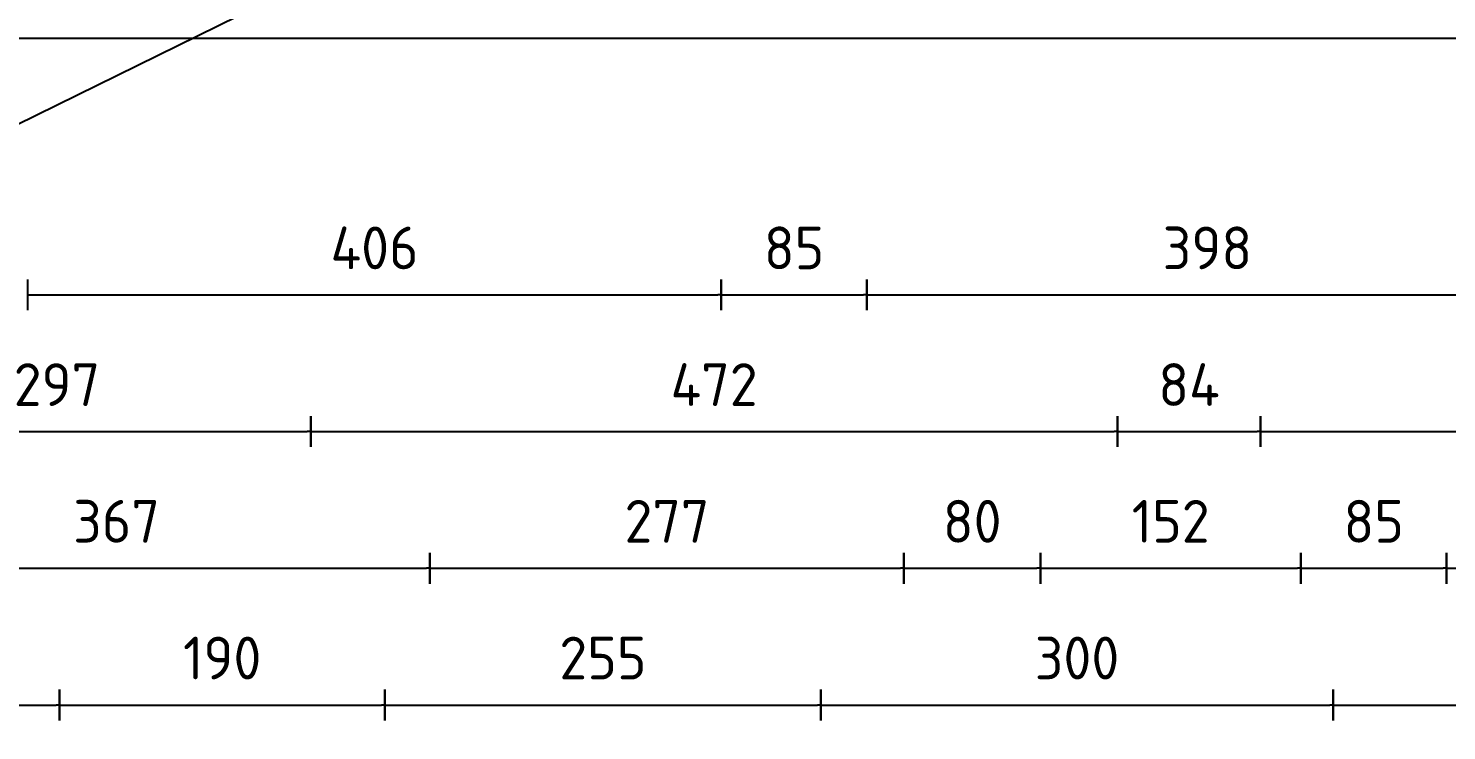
# Model space of a CAD drawing. Extents: x 0 to 420, y 0 to 297.
# Drawn here: x 102.2 to 185.2, y 115.5 to 156.6 of the extents above; entities that cross this region are included whole.
import ezdxf

# ---------------------------------------------------------------- set-up
doc = ezdxf.new("R2010")
doc.units = 0
doc.layers.get('0').update_dxf_attribs({"linetype": 'CONTINUOUS'})
doc.layers.get('DEFPOINTS').update_dxf_attribs({"linetype": 'CONTINUOUS'})
for name, color, linetype in [('L25', 1, 'CONTINUOUS'), ('L35', 3, 'CONTINUOUS'), ('T25', 1, 'CONTINUOUS')]:
    doc.layers.add(name, color=color, linetype=linetype)
doc.styles.add('ISO3098B', font='iso3098b.shx')
doc.dimstyles.new('SIGNSDIM', dxfattribs={"dimtxt": 2.5, "dimasz": 0.2, "dimexe": 1.5, "dimexo": 2, "dimgap": 1.5, "dimtad": 1, "dimdec": 4, "dimlfac": 10, "dimrnd": 1, "dimdsep": 46, "dimlunit": 6, "dimtxsty": 'ISO3098B', "dimblk": 'SGNDIM', "dimcen": 2.5, "dimse2": 1, "dimadec": 0, "dimazin": 0, "dimtfac": 1, "dimtdec": 4, "dimtix": 1, "dimtmove": 0, "dimatfit": 3, "dimldrblk": 'SGNDIM', "dimfxl": 1, "dimtolj": 1, "dimtzin": 0, "dimarcsym": 0})

# ---------------------------------------------------------------- blocks, each defined once
blk = doc.blocks.new('SGNDIM')
for p, q in [((0, 4.5), (0, -4.5)), ((0, 0), (-1, 0))]:
    blk.add_line(p, q)
blk = doc.blocks.new('*D45')
at = {"layer": 'DEFPOINTS', "color": 0, "transparency": 16777216}
for p in [(89.064, 125.927), (104.06, 125.927), (104.06, 117.036)]:
    blk.add_point(p, dxfattribs=at)
at = {"layer": 'T25', "color": 0, "lineweight": -2, "transparency": 16777216}
for p, q in [((89.064, 123.927), (89.064, 115.536)), ((89.264, 117.036), (103.86, 117.036))]:
    blk.add_line(p, q, dxfattribs=at)
at = {"layer": 'T25', "color": 0, "lineweight": -2, "transparency": 16777216, "xscale": 0.2, "yscale": 0.2, "zscale": 0.2, "rotation": 180}
blk.add_blockref('SGNDIM', (89.064, 117.036), dxfattribs=at)
at = {"layer": 'T25', "color": 0, "lineweight": -2, "transparency": 16777216, "xscale": 0.2, "yscale": 0.2, "zscale": 0.2}
blk.add_blockref('SGNDIM', (104.06, 117.036), dxfattribs=at)
at = {"layer": 'T25', "color": 0, "transparency": 16777216, "insert": (96.562, 119.786), "char_height": 2.5, "attachment_point": 5, "style": 'ISO3098B'}
blk.add_mtext('\\A1;150', dxfattribs=at)
blk = doc.blocks.new('*D49')
at = {"layer": 'DEFPOINTS', "color": 0, "transparency": 16777216}
for p in [(104.06, 136.348), (123.1, 136.348), (123.1, 117.036)]:
    blk.add_point(p, dxfattribs=at)
at = {"layer": 'T25', "color": 0, "lineweight": -2, "transparency": 16777216}
blk.add_line((104.26, 117.036), (122.9, 117.036), dxfattribs=at)
at = {"layer": 'T25', "color": 0, "lineweight": -2, "transparency": 16777216, "xscale": 0.2, "yscale": 0.2, "zscale": 0.2, "rotation": 180}
blk.add_blockref('SGNDIM', (104.06, 117.036), dxfattribs=at)
at = {"layer": 'T25', "color": 0, "lineweight": -2, "transparency": 16777216, "xscale": 0.2, "yscale": 0.2, "zscale": 0.2}
blk.add_blockref('SGNDIM', (123.1, 117.036), dxfattribs=at)
at = {"layer": 'T25', "color": 0, "transparency": 16777216, "insert": (113.58, 119.786), "char_height": 2.5, "attachment_point": 5, "style": 'ISO3098B'}
blk.add_mtext('\\A1;190', dxfattribs=at)
blk = doc.blocks.new('*D50')
at = {"layer": 'DEFPOINTS', "color": 0, "transparency": 16777216}
for p in [(148.6, 147.432), (178.569, 147.432), (178.569, 117.036)]:
    blk.add_point(p, dxfattribs=at)
at = {"layer": 'T25', "color": 0, "lineweight": -2, "transparency": 16777216}
blk.add_line((148.8, 117.036), (178.369, 117.036), dxfattribs=at)
at = {"layer": 'T25', "color": 0, "lineweight": -2, "transparency": 16777216, "xscale": 0.2, "yscale": 0.2, "zscale": 0.2, "rotation": 180}
blk.add_blockref('SGNDIM', (148.6, 117.036), dxfattribs=at)
at = {"layer": 'T25', "color": 0, "lineweight": -2, "transparency": 16777216, "xscale": 0.2, "yscale": 0.2, "zscale": 0.2}
blk.add_blockref('SGNDIM', (178.569, 117.036), dxfattribs=at)
at = {"layer": 'T25', "color": 0, "transparency": 16777216, "insert": (163.584, 119.786), "char_height": 2.5, "attachment_point": 5, "style": 'ISO3098B'}
blk.add_mtext('\\A1;300', dxfattribs=at)
blk = doc.blocks.new('*D51')
at = {"layer": 'DEFPOINTS', "color": 0, "transparency": 16777216}
for p in [(178.569, 138.873), (200.098, 138.873), (200.098, 117.036)]:
    blk.add_point(p, dxfattribs=at)
at = {"layer": 'T25', "color": 0, "lineweight": -2, "transparency": 16777216}
blk.add_line((178.769, 117.036), (199.898, 117.036), dxfattribs=at)
at = {"layer": 'T25', "color": 0, "lineweight": -2, "transparency": 16777216, "xscale": 0.2, "yscale": 0.2, "zscale": 0.2, "rotation": 180}
blk.add_blockref('SGNDIM', (178.569, 117.036), dxfattribs=at)
at = {"layer": 'T25', "color": 0, "lineweight": -2, "transparency": 16777216, "xscale": 0.2, "yscale": 0.2, "zscale": 0.2}
blk.add_blockref('SGNDIM', (200.098, 117.036), dxfattribs=at)
at = {"layer": 'T25', "color": 0, "transparency": 16777216, "insert": (189.334, 119.786), "char_height": 2.5, "attachment_point": 5, "style": 'ISO3098B'}
blk.add_mtext('\\A1;215', dxfattribs=at)
blk = doc.blocks.new('*D52')
at = {"layer": 'DEFPOINTS', "color": 0, "transparency": 16777216}
for p in [(123.1, 142.9), (148.6, 142.9), (148.6, 117.036)]:
    blk.add_point(p, dxfattribs=at)
at = {"layer": 'T25', "color": 0, "lineweight": -2, "transparency": 16777216}
blk.add_line((123.3, 117.036), (148.4, 117.036), dxfattribs=at)
at = {"layer": 'T25', "color": 0, "lineweight": -2, "transparency": 16777216, "xscale": 0.2, "yscale": 0.2, "zscale": 0.2, "rotation": 180}
blk.add_blockref('SGNDIM', (123.1, 117.036), dxfattribs=at)
at = {"layer": 'T25', "color": 0, "lineweight": -2, "transparency": 16777216, "xscale": 0.2, "yscale": 0.2, "zscale": 0.2}
blk.add_blockref('SGNDIM', (148.6, 117.036), dxfattribs=at)
at = {"layer": 'T25', "color": 0, "transparency": 16777216, "insert": (135.85, 119.786), "char_height": 2.5, "attachment_point": 5, "style": 'ISO3098B'}
blk.add_mtext('\\A1;255', dxfattribs=at)
blk = doc.blocks.new('*D59')
at = {"layer": 'DEFPOINTS', "color": 0, "transparency": 16777216}
for p in [(185.2, 156.036), (232.398, 156.036), (232.398, 125.036)]:
    blk.add_point(p, dxfattribs=at)
at = {"layer": 'T25', "color": 0, "lineweight": -2, "transparency": 16777216}
blk.add_line((185.4, 125.036), (232.198, 125.036), dxfattribs=at)
at = {"layer": 'T25', "color": 0, "lineweight": -2, "transparency": 16777216, "xscale": 0.2, "yscale": 0.2, "zscale": 0.2, "rotation": 180}
blk.add_blockref('SGNDIM', (185.2, 125.036), dxfattribs=at)
at = {"layer": 'T25', "color": 0, "lineweight": -2, "transparency": 16777216, "xscale": 0.2, "yscale": 0.2, "zscale": 0.2}
blk.add_blockref('SGNDIM', (232.398, 125.036), dxfattribs=at)
at = {"layer": 'T25', "color": 0, "transparency": 16777216, "insert": (208.799, 127.786), "char_height": 2.5, "attachment_point": 5, "style": 'ISO3098B'}
blk.add_mtext('\\A1;472', dxfattribs=at)
blk = doc.blocks.new('*D60')
at = {"layer": 'DEFPOINTS', "color": 0, "transparency": 16777216}
for p in [(176.682, 156.036), (185.2, 156.036), (185.2, 125.036)]:
    blk.add_point(p, dxfattribs=at)
at = {"layer": 'T25', "color": 0, "lineweight": -2, "transparency": 16777216}
blk.add_line((176.882, 125.036), (185, 125.036), dxfattribs=at)
at = {"layer": 'T25', "color": 0, "lineweight": -2, "transparency": 16777216, "xscale": 0.2, "yscale": 0.2, "zscale": 0.2, "rotation": 180}
blk.add_blockref('SGNDIM', (176.682, 125.036), dxfattribs=at)
at = {"layer": 'T25', "color": 0, "lineweight": -2, "transparency": 16777216, "xscale": 0.2, "yscale": 0.2, "zscale": 0.2}
blk.add_blockref('SGNDIM', (185.2, 125.036), dxfattribs=at)
at = {"layer": 'T25', "color": 0, "transparency": 16777216, "insert": (180.941, 127.786), "char_height": 2.5, "attachment_point": 5, "style": 'ISO3098B'}
blk.add_mtext('\\A1;85', dxfattribs=at)
blk = doc.blocks.new('*D61')
at = {"layer": 'DEFPOINTS', "color": 0, "transparency": 16777216}
for p in [(161.442, 156.036), (176.682, 156.036), (176.682, 125.036)]:
    blk.add_point(p, dxfattribs=at)
at = {"layer": 'T25', "color": 0, "lineweight": -2, "transparency": 16777216}
blk.add_line((161.642, 125.036), (176.482, 125.036), dxfattribs=at)
at = {"layer": 'T25', "color": 0, "lineweight": -2, "transparency": 16777216, "xscale": 0.2, "yscale": 0.2, "zscale": 0.2, "rotation": 180}
blk.add_blockref('SGNDIM', (161.442, 125.036), dxfattribs=at)
at = {"layer": 'T25', "color": 0, "lineweight": -2, "transparency": 16777216, "xscale": 0.2, "yscale": 0.2, "zscale": 0.2}
blk.add_blockref('SGNDIM', (176.682, 125.036), dxfattribs=at)
at = {"layer": 'T25', "color": 0, "transparency": 16777216, "insert": (169.062, 127.786), "char_height": 2.5, "attachment_point": 5, "style": 'ISO3098B'}
blk.add_mtext('\\A1;152', dxfattribs=at)
blk = doc.blocks.new('*D62')
at = {"layer": 'DEFPOINTS', "color": 0, "transparency": 16777216}
for p in [(153.461, 156.036), (161.442, 156.036), (161.442, 125.036)]:
    blk.add_point(p, dxfattribs=at)
at = {"layer": 'T25', "color": 0, "lineweight": -2, "transparency": 16777216}
blk.add_line((153.661, 125.036), (161.242, 125.036), dxfattribs=at)
at = {"layer": 'T25', "color": 0, "lineweight": -2, "transparency": 16777216, "xscale": 0.2, "yscale": 0.2, "zscale": 0.2, "rotation": 180}
blk.add_blockref('SGNDIM', (153.461, 125.036), dxfattribs=at)
at = {"layer": 'T25', "color": 0, "lineweight": -2, "transparency": 16777216, "xscale": 0.2, "yscale": 0.2, "zscale": 0.2}
blk.add_blockref('SGNDIM', (161.442, 125.036), dxfattribs=at)
at = {"layer": 'T25', "color": 0, "transparency": 16777216, "insert": (157.451, 127.786), "char_height": 2.5, "attachment_point": 5, "style": 'ISO3098B'}
blk.add_mtext('\\A1;80', dxfattribs=at)
blk = doc.blocks.new('*D63')
at = {"layer": 'DEFPOINTS', "color": 0, "transparency": 16777216}
for p in [(125.73, 156.036), (153.461, 156.036), (153.461, 125.036)]:
    blk.add_point(p, dxfattribs=at)
at = {"layer": 'T25', "color": 0, "lineweight": -2, "transparency": 16777216}
blk.add_line((125.93, 125.036), (153.261, 125.036), dxfattribs=at)
at = {"layer": 'T25', "color": 0, "lineweight": -2, "transparency": 16777216, "xscale": 0.2, "yscale": 0.2, "zscale": 0.2, "rotation": 180}
blk.add_blockref('SGNDIM', (125.73, 125.036), dxfattribs=at)
at = {"layer": 'T25', "color": 0, "lineweight": -2, "transparency": 16777216, "xscale": 0.2, "yscale": 0.2, "zscale": 0.2}
blk.add_blockref('SGNDIM', (153.461, 125.036), dxfattribs=at)
at = {"layer": 'T25', "color": 0, "transparency": 16777216, "insert": (139.596, 127.786), "char_height": 2.5, "attachment_point": 5, "style": 'ISO3098B'}
blk.add_mtext('\\A1;277', dxfattribs=at)
blk = doc.blocks.new('*D64')
at = {"layer": 'DEFPOINTS', "color": 0, "transparency": 16777216}
for p in [(89.064, 156.036), (125.73, 156.036), (125.73, 125.036)]:
    blk.add_point(p, dxfattribs=at)
at = {"layer": 'T25', "color": 0, "lineweight": -2, "transparency": 16777216}
for p, q in [((89.064, 154.036), (89.064, 123.536)), ((89.264, 125.036), (125.53, 125.036))]:
    blk.add_line(p, q, dxfattribs=at)
at = {"layer": 'T25', "color": 0, "lineweight": -2, "transparency": 16777216, "xscale": 0.2, "yscale": 0.2, "zscale": 0.2, "rotation": 180}
blk.add_blockref('SGNDIM', (89.064, 125.036), dxfattribs=at)
at = {"layer": 'T25', "color": 0, "lineweight": -2, "transparency": 16777216, "xscale": 0.2, "yscale": 0.2, "zscale": 0.2}
blk.add_blockref('SGNDIM', (125.73, 125.036), dxfattribs=at)
at = {"layer": 'T25', "color": 0, "transparency": 16777216, "insert": (107.397, 127.786), "char_height": 2.5, "attachment_point": 5, "style": 'ISO3098B'}
blk.add_mtext('\\A1;367', dxfattribs=at)
blk = doc.blocks.new('*D66')
at = {"layer": 'DEFPOINTS', "color": 0, "transparency": 16777216}
for p in [(174.316, 156.036), (239.373, 156.036), (239.373, 133.036)]:
    blk.add_point(p, dxfattribs=at)
at = {"layer": 'T25', "color": 0, "lineweight": -2, "transparency": 16777216}
blk.add_line((174.516, 133.036), (239.173, 133.036), dxfattribs=at)
at = {"layer": 'T25', "color": 0, "lineweight": -2, "transparency": 16777216, "xscale": 0.2, "yscale": 0.2, "zscale": 0.2, "rotation": 180}
blk.add_blockref('SGNDIM', (174.316, 133.036), dxfattribs=at)
at = {"layer": 'T25', "color": 0, "lineweight": -2, "transparency": 16777216, "xscale": 0.2, "yscale": 0.2, "zscale": 0.2}
blk.add_blockref('SGNDIM', (239.373, 133.036), dxfattribs=at)
at = {"layer": 'T25', "color": 0, "transparency": 16777216, "insert": (206.845, 135.786), "char_height": 2.5, "attachment_point": 5, "style": 'ISO3098B'}
blk.add_mtext('\\A1;651', dxfattribs=at)
blk = doc.blocks.new('*D67')
at = {"layer": 'DEFPOINTS', "color": 0, "transparency": 16777216}
for p in [(165.952, 156.036), (174.316, 156.036), (174.316, 133.036)]:
    blk.add_point(p, dxfattribs=at)
at = {"layer": 'T25', "color": 0, "lineweight": -2, "transparency": 16777216}
blk.add_line((166.152, 133.036), (174.116, 133.036), dxfattribs=at)
at = {"layer": 'T25', "color": 0, "lineweight": -2, "transparency": 16777216, "xscale": 0.2, "yscale": 0.2, "zscale": 0.2, "rotation": 180}
blk.add_blockref('SGNDIM', (165.952, 133.036), dxfattribs=at)
at = {"layer": 'T25', "color": 0, "lineweight": -2, "transparency": 16777216, "xscale": 0.2, "yscale": 0.2, "zscale": 0.2}
blk.add_blockref('SGNDIM', (174.316, 133.036), dxfattribs=at)
at = {"layer": 'T25', "color": 0, "transparency": 16777216, "insert": (170.134, 135.786), "char_height": 2.5, "attachment_point": 5, "style": 'ISO3098B'}
blk.add_mtext('\\A1;84', dxfattribs=at)
blk = doc.blocks.new('*D68')
at = {"layer": 'DEFPOINTS', "color": 0, "transparency": 16777216}
for p in [(118.755, 156.036), (165.952, 156.036), (165.952, 133.036)]:
    blk.add_point(p, dxfattribs=at)
at = {"layer": 'T25', "color": 0, "lineweight": -2, "transparency": 16777216}
blk.add_line((118.955, 133.036), (165.752, 133.036), dxfattribs=at)
at = {"layer": 'T25', "color": 0, "lineweight": -2, "transparency": 16777216, "xscale": 0.2, "yscale": 0.2, "zscale": 0.2, "rotation": 180}
blk.add_blockref('SGNDIM', (118.755, 133.036), dxfattribs=at)
at = {"layer": 'T25', "color": 0, "lineweight": -2, "transparency": 16777216, "xscale": 0.2, "yscale": 0.2, "zscale": 0.2}
blk.add_blockref('SGNDIM', (165.952, 133.036), dxfattribs=at)
at = {"layer": 'T25', "color": 0, "transparency": 16777216, "insert": (142.353, 135.786), "char_height": 2.5, "attachment_point": 5, "style": 'ISO3098B'}
blk.add_mtext('\\A1;472', dxfattribs=at)
blk = doc.blocks.new('*D69')
at = {"layer": 'DEFPOINTS', "color": 0, "transparency": 16777216}
for p in [(89.064, 156.036), (118.755, 156.036), (118.755, 133.036)]:
    blk.add_point(p, dxfattribs=at)
at = {"layer": 'T25', "color": 0, "lineweight": -2, "transparency": 16777216}
for p, q in [((89.064, 154.036), (89.064, 131.536)), ((89.264, 133.036), (118.555, 133.036))]:
    blk.add_line(p, q, dxfattribs=at)
at = {"layer": 'T25', "color": 0, "lineweight": -2, "transparency": 16777216, "xscale": 0.2, "yscale": 0.2, "zscale": 0.2, "rotation": 180}
blk.add_blockref('SGNDIM', (89.064, 133.036), dxfattribs=at)
at = {"layer": 'T25', "color": 0, "lineweight": -2, "transparency": 16777216, "xscale": 0.2, "yscale": 0.2, "zscale": 0.2}
blk.add_blockref('SGNDIM', (118.755, 133.036), dxfattribs=at)
at = {"layer": 'T25', "color": 0, "transparency": 16777216, "insert": (103.909, 135.786), "char_height": 2.5, "attachment_point": 5, "style": 'ISO3098B'}
blk.add_mtext('\\A1;297', dxfattribs=at)
blk = doc.blocks.new('*D73')
at = {"layer": 'DEFPOINTS', "color": 0, "transparency": 16777216}
for p in [(151.292, 156.036), (191.132, 156.036), (191.132, 141.036)]:
    blk.add_point(p, dxfattribs=at)
at = {"layer": 'T25', "color": 0, "lineweight": -2, "transparency": 16777216}
blk.add_line((151.492, 141.036), (190.932, 141.036), dxfattribs=at)
at = {"layer": 'T25', "color": 0, "lineweight": -2, "transparency": 16777216, "xscale": 0.2, "yscale": 0.2, "zscale": 0.2, "rotation": 180}
blk.add_blockref('SGNDIM', (151.292, 141.036), dxfattribs=at)
at = {"layer": 'T25', "color": 0, "lineweight": -2, "transparency": 16777216, "xscale": 0.2, "yscale": 0.2, "zscale": 0.2}
blk.add_blockref('SGNDIM', (191.132, 141.036), dxfattribs=at)
at = {"layer": 'T25', "color": 0, "transparency": 16777216, "insert": (171.212, 143.786), "char_height": 2.5, "attachment_point": 5, "style": 'ISO3098B'}
blk.add_mtext('\\A1;398', dxfattribs=at)
blk = doc.blocks.new('*D74')
at = {"layer": 'DEFPOINTS', "color": 0, "transparency": 16777216}
for p in [(142.774, 156.036), (151.292, 156.036), (151.292, 141.036)]:
    blk.add_point(p, dxfattribs=at)
at = {"layer": 'T25', "color": 0, "lineweight": -2, "transparency": 16777216}
blk.add_line((142.974, 141.036), (151.092, 141.036), dxfattribs=at)
at = {"layer": 'T25', "color": 0, "lineweight": -2, "transparency": 16777216, "xscale": 0.2, "yscale": 0.2, "zscale": 0.2, "rotation": 180}
blk.add_blockref('SGNDIM', (142.774, 141.036), dxfattribs=at)
at = {"layer": 'T25', "color": 0, "lineweight": -2, "transparency": 16777216, "xscale": 0.2, "yscale": 0.2, "zscale": 0.2}
blk.add_blockref('SGNDIM', (151.292, 141.036), dxfattribs=at)
at = {"layer": 'T25', "color": 0, "transparency": 16777216, "insert": (147.033, 143.786), "char_height": 2.5, "attachment_point": 5, "style": 'ISO3098B'}
blk.add_mtext('\\A1;85', dxfattribs=at)
blk = doc.blocks.new('*D75')
at = {"layer": 'DEFPOINTS', "color": 0, "transparency": 16777216}
for p in [(102.21, 156.036), (142.774, 156.036), (142.774, 141.036)]:
    blk.add_point(p, dxfattribs=at)
at = {"layer": 'T25', "color": 0, "lineweight": -2, "transparency": 16777216}
blk.add_line((102.41, 141.036), (142.574, 141.036), dxfattribs=at)
at = {"layer": 'T25', "color": 0, "lineweight": -2, "transparency": 16777216, "xscale": 0.2, "yscale": 0.2, "zscale": 0.2, "rotation": 180}
blk.add_blockref('SGNDIM', (102.21, 141.036), dxfattribs=at)
at = {"layer": 'T25', "color": 0, "lineweight": -2, "transparency": 16777216, "xscale": 0.2, "yscale": 0.2, "zscale": 0.2}
blk.add_blockref('SGNDIM', (142.774, 141.036), dxfattribs=at)
at = {"layer": 'T25', "color": 0, "transparency": 16777216, "insert": (122.492, 143.786), "char_height": 2.5, "attachment_point": 5, "style": 'ISO3098B'}
blk.add_mtext('\\A1;406', dxfattribs=at)

msp = doc.modelspace()

# ---------------------------------------------------------------- linework, layer by layer
at = {"layer": 'L25'}
msp.add_line((148.95389, 174.315248), (76.097277, 138.449651), dxfattribs=at)
at = {"layer": 'L35'}
msp.add_lwpolyline([(89.063905, 168.535785), (89.063905, 243.535785, -0.414213562), (101.563905, 256.035785), (256.563905, 256.035785, -0.414213562), (269.063905, 243.535785), (269.063905, 168.535785, -0.414213562), (256.563905, 156.035785), (101.563905, 156.035785, -0.414213562)], format="xyb", close=True, dxfattribs=at)

# ---------------------------------------------------------------- dimensions: what is measured, and where the dimension line sits
at = {"layer": 'T25'}
for base, p1, p2, picture, middle in [((125.730297, 125.035785), (89.063905, 156.035785), (125.730297, 156.035785), '*D64', (107.397101, 127.785785)), ((118.7547004, 133.0357845), (89.0639049, 156.0357845), (118.7547004, 156.0357845), '*D69', (103.9093026, 135.7857845)), ((104.059548, 117.035785), (89.063905, 125.927223), (104.059548, 125.927223), '*D45', (96.561726, 119.785785))]:
    dim = msp.add_linear_dim(base=base, p1=p1, p2=p2, dimstyle='SIGNSDIM', dxfattribs=at)
    dim.commit()
    dim.dimension.update_dxf_attribs({"geometry": picture, "text_midpoint": middle})
for base, p1, p2, picture, middle in [((142.774047, 141.035785), (102.209956, 156.035785), (142.774047, 156.035785), '*D75', (122.492002, 143.785785)), ((165.9522, 133.035785), (118.7547, 156.035785), (165.9522, 156.035785), '*D68', (142.35345, 135.785785)), ((153.461036, 125.035785), (125.730297, 156.035785), (153.461036, 156.035785), '*D63', (139.595666, 127.785785)), ((151.291661, 141.035785), (142.774047, 156.035785), (151.291661, 156.035785), '*D74', (147.032854, 143.785785)), ((191.132002, 141.035785), (151.291661, 156.035785), (191.132002, 156.035785), '*D73', (171.211831, 143.785785)), ((161.441717, 125.035785), (153.461036, 156.035785), (161.441717, 156.035785), '*D62', (157.451377, 127.785785)), ((176.682399, 125.035785), (161.441717, 156.035785), (176.682399, 156.035785), '*D61', (169.062058, 127.785785)), ((174.3164049, 133.0357845), (165.9522004, 156.0357845), (174.3164049, 156.0357845), '*D67', (170.1343026, 135.7857845)), ((239.373109, 133.035785), (174.316405, 156.035785), (239.373109, 156.035785), '*D66', (206.844757, 135.785785)), ((185.200013, 125.035785), (176.682399, 156.035785), (185.200013, 156.035785), '*D60', (180.941206, 127.785785)), ((232.397513, 125.035785), (185.200013, 156.035785), (232.397513, 156.035785), '*D59', (208.798763, 127.785785)), ((178.568571, 117.035785), (148.600412, 147.431853), (178.568571, 147.431853), '*D50', (163.584491, 119.785785)), ((148.600412, 117.035785), (123.099906, 142.900407), (148.600412, 142.900407), '*D52', (135.850159, 119.785785)), ((200.098462, 117.035785), (178.568571, 138.873097), (200.098462, 138.873097), '*D51', (189.333517, 119.785785)), ((123.099906, 117.035785), (104.059548, 136.348017), (123.099906, 136.348017), '*D49', (113.579727, 119.785785))]:
    dim = msp.add_linear_dim(base=base, p1=p1, p2=p2, dimstyle='SIGNSDIM', override={"dimse1": 1}, dxfattribs=at)
    dim.commit()
    dim.dimension.update_dxf_attribs({"geometry": picture, "text_midpoint": middle})

doc.saveas('drawing.dxf')
